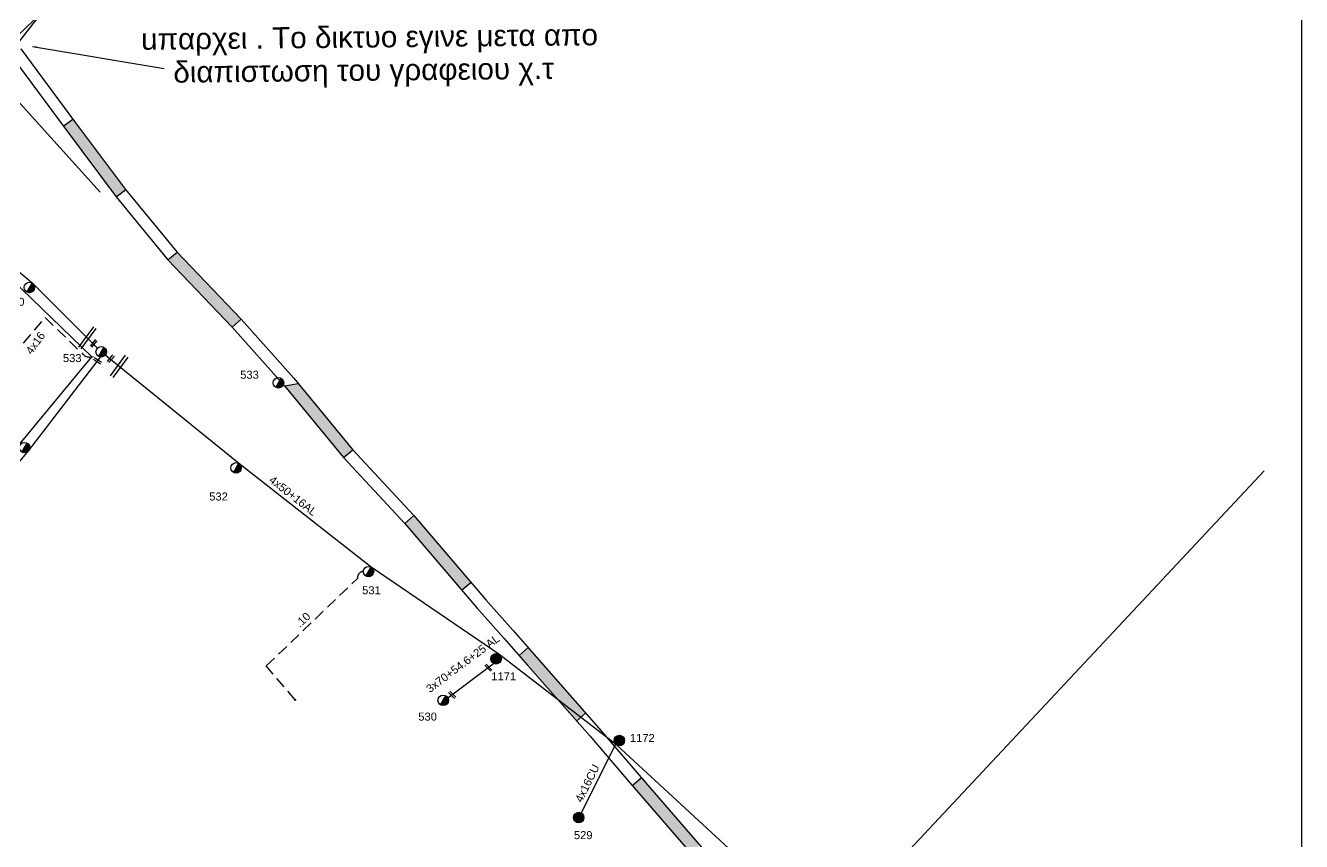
# Model space of a CAD drawing. Header units: millimetres. Extents: x 864 to 3062, y 833 to 2619.
# Drawn here: x 2609.6 to 2896.6, y 1082.6 to 1266.1 of the extents above; entities that cross this region are included whole.
import ezdxf
from ezdxf.enums import TextEntityAlignment as Align

# ---------------------------------------------------------------- set-up
doc = ezdxf.new("R2010")
doc.units = ezdxf.units.MM
doc.linetypes.add('DASHED', pattern=[19.05, 12.7, -6.35])
for name, color, linetype, lineweight in [('.10', 7, 'Continuous', 30), ('3x70+54.6+25 AL', 7, 'SYN_LINE', 30), ('4x16', 7, 'Continuous', 30), ('4x16CU', 7, 'Continuous', 30), ('4x50', 7, 'Continuous', 30), ('4x50+16_5', 7, 'Continuous', 30), ('4x50+16AL', 7, 'Continuous', 30), ('Υπόβαθρο ΔΕΗ', 7, 'Continuous', 30)]:
    doc.layers.add(name, color=color, linetype=linetype, lineweight=lineweight)
for name, color, linetype in [('TEXT ΚΑΛΩΔΙΩΝ', 7, 'Continuous'), ('Επιγραφές - Σχήματα', 7, 'Continuous'), ('Μηχανική τομή', 7, 'Continuous'), ('Στύλος Ξύλινος', 7, 'Continuous'), ('Στύλος Ξύλινος @ 1', 7, 'Continuous'), ('Στύλος ΦΜ', 7, 'Continuous'), ('Στύλος ΦΜ @ 1', 7, 'Continuous'), ('Συνδέσεις', 7, 'Continuous'), ('Τομή', 7, 'Continuous')]:
    doc.layers.add(name, color=color, linetype=linetype)
doc.styles.get("Standard").update_dxf_attribs({"font": 'arial.ttf'})
doc.linetypes.add('SYN_LINE', pattern='A,0.5,-0.0001,["/\\/\\/\\/",Standard,S=0.1,R=0,X=0,Y=-0.05],-0.25', length=0.7501)
doc.dimstyles.new('ISO-25', dxfattribs={"dimtxt": 2.5, "dimasz": 2.5, "dimexe": 1.25, "dimexo": 0.625, "dimtad": 1, "dimtxsty": 'Standard', "dimcen": 2.5, "dimadec": 0, "dimazin": 0, "dimtfac": 1, "dimtmove": 0, "dimatfit": 3, "dimfxl": 1, "dimarcsym": 0})

# ---------------------------------------------------------------- blocks, each defined once
blk = doc.blocks.new('ΥΠΑΡΧΩΝ ΤΣΙΜΕΝΤΕΝΙΟΣ ΣΤΥΛΟΣ')
at = {"layer": 'Στύλος ΦΜ'}
blk.add_hatch(color=7, dxfattribs=at).paths.add_polyline_path([(-1.29, -2.28, 0.574793), (2.62, 0, 0.268822), (1.3, 2.27)])
at = {"layer": 'Στύλος ΦΜ', "color": 7}
blk.add_line((-1.29, -2.28), (1.3, 2.27), dxfattribs=at)
blk.add_circle((0, 0), 2.62, dxfattribs=at)
at = {"layer": 'Στύλος ΦΜ', "flags": 4}
for tag, p in [('ΤΥΠΟΣ', (-4.91, 3.03)), ('ΑΡΙΘΜΟΣ', (-4.68, 8.05))]:
    blk.add_attdef(tag, p, '', height=4, dxfattribs=at)
blk = doc.blocks.new('ΥΠΑΡΧΩΝ ΞΥΛΙΝΟΣ ΣΤΥΛΟΣ')
at = {"layer": 'Στύλος Ξύλινος'}
h = blk.add_hatch(color=7, dxfattribs=at)
h.paths.add_polyline_path([(-2.62, 0, 0.270008), (-1.29, -2.28), (1.3, 2.27, 0.576266)])
h.paths.add_polyline_path([(-1.29, -2.28, 0.574793), (2.62, 0, 0.268822), (1.3, 2.27)])
at = {"layer": 'Στύλος Ξύλινος', "color": 7}
blk.add_line((-1.29, -2.28), (1.3, 2.27), dxfattribs=at)
blk.add_circle((0, 0), 2.62, dxfattribs=at)
at = {"layer": 'Στύλος Ξύλινος', "flags": 4}
for tag, p in [('ΑΡΙΘΜΟΣ', (-4.91, 8.6)), ('ΤΥΠΟΣ', (-4.85, 3.39))]:
    blk.add_attdef(tag, p, '', height=4, dxfattribs=at)
blk = doc.blocks.new('ΜΗΧΑΝΙΚΗ ΤΟΜΗ')
at = {"layer": 'Μηχανική τομή', "ltscale": 40}
for p, q in [((-1.9, 0.8), (5.7, 0.8)), ((-1.9, -0.8), (5.7, -0.8))]:
    blk.add_line(p, q, dxfattribs=at)
blk = doc.blocks.new('ΤΟΜΗ')
at = {"layer": 'Τομή', "ltscale": 40}
for p, q in [((-5.7, 0), (17.1, 0)), ((-5.7, -2.8), (17.1, -2.8))]:
    blk.add_line(p, q, dxfattribs=at)
blk = doc.blocks.new('_ΣΥΝΔΕΣΗ')
at = {"layer": 'Συνδέσεις', "linetype": 'SYN_LINE', "ltscale": 40}
blk.add_hatch(color=256, dxfattribs=at).paths.add_polyline_path([(0.5, 0, 1), (-0.5, 0, 1)])
at = {"layer": 'Συνδέσεις'}
blk.add_circle((0, 0), 0.5, dxfattribs=at)

msp = doc.modelspace()

# ---------------------------------------------------------------- hatches: boundary and pattern name
at = {"layer": 'Υπόβαθρο ΔΕΗ', "lineweight": -3}
h = msp.add_hatch(color=256, dxfattribs=at)
h.paths.add_polyline_path([(2364.26, 1480.7), (2373.13, 1472.34), (2374.99, 1474.31), (2366.13, 1482.67), (2359.8, 1488.72), (2357.93, 1486.76)])
h.paths.add_polyline_path([(2389.14, 1461.78), (2388.28, 1462.53), (2386.5, 1460.5), (2387.35, 1459.75), (2402.08, 1446.65), (2402.21, 1446.53), (2404.04, 1448.52), (2403.89, 1448.65)])
h.paths.add_polyline_path([(2419.57, 1434.51), (2417.8, 1436.07), (2416.01, 1434.04), (2417.77, 1432.49), (2427.48, 1423.68), (2431.95, 1419.67), (2434.14, 1421.36), (2433.72, 1421.71), (2429.29, 1425.69)])
h.paths.add_polyline_path([(2448.68, 1408.51), (2448.64, 1408.55), (2446.89, 1406.49), (2461.18, 1393.29), (2463.01, 1395.28)])
h.paths.add_polyline_path([(2477.28, 1382.08), (2475.43, 1380.11), (2488.95, 1368.08), (2490.44, 1366.77), (2492.22, 1368.8), (2490.74, 1370.11)])
h.paths.add_polyline_path([(2519.06, 1341.56), (2520.11, 1340.56), (2521.91, 1342.59), (2520.88, 1343.55), (2506.81, 1355.98), (2505.02, 1353.95)])
h.paths.add_polyline_path([(2548.94, 1314.3), (2549.92, 1313.44), (2551.71, 1315.47), (2550.72, 1316.34), (2538.51, 1326.88), (2536.09, 1329.17), (2534.23, 1327.21), (2536.7, 1324.87)])
h.paths.add_polyline_path([(2578.64, 1287.97), (2580.56, 1289.87), (2580.5, 1289.93), (2566.69, 1302.24), (2565.46, 1303.33), (2563.67, 1301.3), (2564.9, 1300.22)])
h.paths.add_polyline_path([(2606.48, 1259.19), (2608.55, 1260.93), (2595.94, 1274.3), (2594.61, 1275.65), (2592.69, 1273.75), (2593.99, 1272.42)])
h.paths.add_polyline_path([(2620.65, 1244.57), (2620.25, 1245.1), (2618.08, 1243.5), (2618.48, 1242.95), (2629.99, 1227.62), (2632.16, 1229.24)])
h.paths.add_polyline_path([(2643.72, 1215.14), (2641.62, 1213.42), (2656.1, 1198.27), (2658.11, 1200.07), (2658.08, 1200.1)])
h = msp.add_hatch(color=256, dxfattribs=at)
h.paths.add_polyline_path([(2774.62, 1067.48), (2772.65, 1065.63), (2785.49, 1050.73), (2787.54, 1052.5)])
h.paths.add_polyline_path([(2759.55, 1079.59), (2761.11, 1081.91), (2748.11, 1096.96), (2746.07, 1095.19)])
h.paths.add_polyline_path([(2724.55, 1124.05), (2722.66, 1126.22), (2720.62, 1124.44), (2722.51, 1122.27), (2733.55, 1109.7), (2735.59, 1111.49)])
h.paths.add_polyline_path([(2707.69, 1139.15), (2709.75, 1140.9), (2696.96, 1155.9), (2696.92, 1155.94), (2694.94, 1154.1)])
h.paths.add_polyline_path([(2670.93, 1185.64), (2667.88, 1185.09), (2681.13, 1168.97), (2683.23, 1170.69), (2683.17, 1170.75)])

# ---------------------------------------------------------------- linework, layer by layer
at = {"layer": '.10', "color": 1, "linetype": 'DASHED', "lineweight": -3, "ltscale": 0.2}
msp.add_lwpolyline([(2670.24, 1114.47), (2663.76, 1122.09), (2684.29, 1141.79, -0.422493), (2685.57, 1143.36, -5.145171)], format="xyb", dxfattribs=at)
at = {"layer": '3x70+54.6+25 AL', "color": 1, "linetype": 'SYN_LINE', "lineweight": -3, "ltscale": 15}
for points in [[(2604.54, 1257.9), (2624.78, 1283.82), (2653.69, 1312.09), (2683.97, 1339.41), (2710.34, 1362.74), (2736.09, 1386.5), (2760.66, 1407.38), (2783.89, 1426.82), (2810.77, 1448.4)], [(2704.57, 1114.94), (2714.88, 1122.68)]]:
    msp.add_lwpolyline(points, dxfattribs=at)
at = {"layer": '4x16', "color": 85, "linetype": 'DASHED', "lineweight": -3, "ltscale": 0.2}
msp.add_lwpolyline([(2604.19, 1188.91), (2614.02, 1200.44), (2622.56, 1192.18, 0.402039), (2625.6, 1192.17, 1.428835)], format="xyb", dxfattribs=at)
at = {"layer": '4x16CU', "color": 1, "linetype": 'SYN_LINE', "lineweight": -3, "ltscale": 15}
msp.add_lwpolyline([(2742.33, 1104.48), (2734.62, 1089.01)], dxfattribs=at)
at = {"layer": '4x50', "color": 30, "lineweight": -3, "ltscale": 0.2}
msp.add_lwpolyline([(2597.23, 1219.97), (2611.06, 1208.25), (2625.79, 1193.58)], dxfattribs=at)
at = {"layer": '4x50+16_5', "color": 85, "lineweight": -3, "ltscale": 0.2}
msp.add_lwpolyline([(2566.25, 1117.85), (2589.5, 1145.63), (2610.34, 1170.53), (2626.43, 1191.58)], dxfattribs=at)
at = {"layer": '4x50+16AL', "color": 1, "lineweight": -3, "ltscale": 0.2}
msp.add_lwpolyline([(2769.66, 1079.33), (2742.6, 1104.28), (2716.05, 1124.72), (2687.34, 1144.34), (2657.54, 1167.67), (2627.54, 1192)], dxfattribs=at)
at = {"layer": 'Υπόβαθρο ΔΕΗ', "lineweight": -3}
msp.add_lwpolyline([(895.62, 1848.12), (2896.63, 1848.12), (2896.63, 844.79), (895.62, 844.79)], close=True, dxfattribs=at)
for points in [[(2820.35, 1453.25), (2760.4, 1404.05), (2726.89, 1374.95), (2700.97, 1351.06), (2661.06, 1314.92), (2600.66, 1257.09), (2626.36, 1228.66)], [(2608.55, 1260.93), (2620.65, 1244.57), (2632.12, 1229.29), (2643.65, 1215.22), (2658.08, 1200.1), (2669.93, 1186.85), (2683.17, 1170.75), (2696.96, 1155.9), (2713.12, 1136.94), (2719.3, 1130.07), (2724.55, 1124.05), (2738.56, 1108.11), (2747.64, 1097.51), (2761.55, 1081.4), (2774.16, 1068.02), (2795.1, 1043.73), (2813.61, 1019.72), (2836.68, 988.71), (2847.86, 972.69), (2862.36, 948.75), (2874.42, 926.6), (2881.61, 909.15), (2889.12, 885.36), (2889.7, 881.52)], [(2606.48, 1259.19), (2618.48, 1242.95), (2629.99, 1227.62), (2641.62, 1213.42), (2656.1, 1198.27), (2667.88, 1185.09), (2681.13, 1168.97), (2694.94, 1154.1), (2711.09, 1135.16), (2717.28, 1128.28), (2722.51, 1122.27), (2736.51, 1106.34), (2745.59, 1095.74), (2759.55, 1079.59), (2772.15, 1066.21), (2793, 1042.02), (2811.45, 1018.09), (2834.49, 987.13), (2845.59, 971.22), (2860.02, 947.4), (2871.97, 925.44), (2879.06, 908.22), (2886.48, 884.75), (2886.99, 881.36)], [(2618.08, 1243.5), (2620.25, 1245.1)], [(2629.99, 1227.62), (2632.16, 1229.24)], [(2552.27, 1104.24), (2607, 1170.44), (2624.53, 1191.66), (2597.32, 1217.88), (2584.73, 1202.92)], [(2641.62, 1213.42), (2643.71, 1215.14)], [(2656.1, 1198.27), (2658.11, 1200.07)], [(2667.88, 1185.09), (2670.93, 1185.64)], [(2681.13, 1168.97), (2683.22, 1170.69)], [(2888.2, 1165.95), (2794.3, 1065.62), (2826.27, 1030.28), (2840.96, 1011.64), (2860.99, 984.15), (2869.61, 970.27), (2876.79, 957.13), (2882.41, 945.53), (2886.74, 933.38), (2888.33, 928.45)], [(2694.94, 1154.1), (2696.92, 1155.94)], [(2707.69, 1139.15), (2709.75, 1140.9)], [(2720.62, 1124.44), (2722.66, 1126.22)], [(2733.55, 1109.7), (2735.59, 1111.49)], [(2746.07, 1095.19), (2748.11, 1096.96)]]:
    msp.add_lwpolyline(points, dxfattribs=at)

# ---------------------------------------------------------------- block references
at = {"layer": 'Μηχανική τομή', "lineweight": -3, "xscale": 0.2499999999999467, "yscale": 0.2499999999999467, "zscale": 0.4999999999999997}
for p, rotation in [((2624.64, 1194.28), 50.48280547692338), ((2625.4, 1191.03), 326.1131013982638), ((2628.52, 1190.83), 50.48280547692338), ((2714.05, 1121.37), 134.4519978221392), ((2705.9, 1115.25), 134.4519978221392)]:
    msp.add_blockref('ΜΗΧΑΝΙΚΗ ΤΟΜΗ', p, dxfattribs=dict(at, rotation=rotation))
at = {"layer": 'Στύλος Ξύλινος @ 1', "lineweight": -3, "ltscale": 40}
ref = msp.add_blockref('ΥΠΑΡΧΩΝ ΞΥΛΙΝΟΣ ΣΤΥΛΟΣ', (2715.46, 1123.7), dxfattribs=dict(at, xscale=0.4499999999998181, yscale=0.4499999999998181, zscale=0.4499999999998181))
ref.add_attrib('ΤΥΠΟΣ', '1171', (2714.37, 1118.86), dxfattribs={"layer": 'Στύλος Ξύλινος', "height": 1.8, "flags": 4})
ref = msp.add_blockref('ΥΠΑΡΧΩΝ ΞΥΛΙΝΟΣ ΣΤΥΛΟΣ', (2743.18, 1105.31), dxfattribs=dict(at, xscale=0.4499999999998181, yscale=0.4499999999998181, zscale=0.4499999999998181))
ref.add_attrib('ΤΥΠΟΣ', '1172', (2745.54, 1104.99), dxfattribs={"layer": 'Στύλος Ξύλινος', "height": 1.8, "flags": 4})
ref = msp.add_blockref('ΥΠΑΡΧΩΝ ΞΥΛΙΝΟΣ ΣΤΥΛΟΣ', (2734.04, 1087.99), dxfattribs=dict(at, xscale=0.4499999999998181, yscale=0.4499999999998181, zscale=0.4499999999998181))
ref.add_attrib('ΤΥΠΟΣ', '529', (2732.95, 1083.14), dxfattribs={"layer": 'Στύλος Ξύλινος', "height": 1.8, "flags": 4})
at = {"layer": 'Στύλος ΦΜ @ 1', "lineweight": -3, "ltscale": 40}
ref = msp.add_blockref('ΥΠΑΡΧΩΝ ΤΣΙΜΕΝΤΕΝΙΟΣ ΣΤΥΛΟΣ', (2610.47, 1207.23), dxfattribs=dict(at, xscale=0.449999999999818, yscale=0.449999999999818, zscale=0.449999999999818))
ref.add_attrib('ΤΥΠΟΣ', '560', (2605.17, 1203.1), dxfattribs={"layer": 'Στύλος ΦΜ', "height": 1.8, "flags": 4})
ref = msp.add_blockref('ΥΠΑΡΧΩΝ ΤΣΙΜΕΝΤΕΝΙΟΣ ΣΤΥΛΟΣ', (2626.62, 1192.75), dxfattribs=dict(at, xscale=0.4499999999998181, yscale=0.4499999999998181, zscale=0.4499999999998181))
ref.add_attrib('ΤΥΠΟΣ', '533', (2618.01, 1190.44), dxfattribs={"layer": 'Στύλος ΦΜ', "height": 1.8, "flags": 4})
ref = msp.add_blockref('ΥΠΑΡΧΩΝ ΤΣΙΜΕΝΤΕΝΙΟΣ ΣΤΥΛΟΣ', (2666.5, 1185.78), dxfattribs=dict(at, xscale=0.449999999999818, yscale=0.449999999999818, zscale=0.449999999999818))
ref.add_attrib('ΤΥΠΟΣ', '533', (2657.88, 1186.7), dxfattribs={"layer": 'Στύλος ΦΜ', "height": 1.8, "flags": 4})
at = {"layer": 'Στύλος ΦΜ @ 1', "lineweight": -3, "ltscale": 40, "xscale": 0.4499999999998181, "yscale": 0.4499999999998181, "zscale": 0.4499999999998181}
msp.add_blockref('ΥΠΑΡΧΩΝ ΤΣΙΜΕΝΤΕΝΙΟΣ ΣΤΥΛΟΣ', (2609.37, 1171.21), dxfattribs=at)
at = {"layer": 'Στύλος ΦΜ @ 1', "lineweight": -3, "ltscale": 40}
ref = msp.add_blockref('ΥΠΑΡΧΩΝ ΤΣΙΜΕΝΤΕΝΙΟΣ ΣΤΥΛΟΣ', (2656.96, 1166.65), dxfattribs=dict(at, xscale=0.449999999999818, yscale=0.449999999999818, zscale=0.449999999999818))
ref.add_attrib('ΤΥΠΟΣ', '532', (2650.92, 1159.31), dxfattribs={"layer": 'Στύλος ΦΜ', "height": 1.8, "flags": 4})
ref = msp.add_blockref('ΥΠΑΡΧΩΝ ΤΣΙΜΕΝΤΕΝΙΟΣ ΣΤΥΛΟΣ', (2686.75, 1143.32), dxfattribs=dict(at, xscale=0.449999999999818, yscale=0.449999999999818, zscale=0.449999999999818))
ref.add_attrib('ΤΥΠΟΣ', '531', (2685.32, 1138.22), dxfattribs={"layer": 'Στύλος ΦΜ', "height": 1.8, "flags": 4})
ref = msp.add_blockref('ΥΠΑΡΧΩΝ ΤΣΙΜΕΝΤΕΝΙΟΣ ΣΤΥΛΟΣ', (2703.55, 1114.36), dxfattribs=dict(at, xscale=0.449999999999818, yscale=0.449999999999818, zscale=0.449999999999818))
ref.add_attrib('ΤΥΠΟΣ', '530', (2697.95, 1109.8), dxfattribs={"layer": 'Στύλος ΦΜ', "height": 1.8, "flags": 4})
at = {"layer": 'Συνδέσεις', "lineweight": -3, "xscale": 0.25, "yscale": 0.25, "zscale": 0.25}
msp.add_blockref('_ΣΥΝΔΕΣΗ', (2670.24, 1114.47), dxfattribs=at)
at = {"layer": 'Τομή', "lineweight": -3, "xscale": 0.2499999999999996, "yscale": 0.2499999999999996, "zscale": 0.2499999999999996, "rotation": 53.64867218581642}
for p in [(2622.41, 1194.96), (2629.57, 1188.52)]:
    msp.add_blockref('ΤΟΜΗ', p, dxfattribs=at)

# ---------------------------------------------------------------- texts
at = {"layer": 'TEXT ΚΑΛΩΔΙΩΝ', "color": 1, "linetype": 'Continuous', "lineweight": -3, "ltscale": 0.2}
for s, p in [('uπαρχει . Το δικτυο εγινε μετα απο ', (2687.9, 1263.6)), ('διαπιστωση του γραφειου χ.τ', (2685.64, 1256.11))]:
    msp.add_text(s, height=4.7764, rotation=0.5805, dxfattribs=at).set_placement(p, align=Align.MIDDLE_CENTER)
at = {"layer": 'TEXT ΚΑΛΩΔΙΩΝ', "linetype": 'Continuous', "lineweight": -3, "ltscale": 0.2}
for s, rotation, p in [('4x16', 54.3314, (2611.81, 1194.73)), ('4x50+16AL', 321.9423, (2669.79, 1160.36)), ('.10', 43.803, (2671.99, 1132.48)), ('3x70+54.6+25 AL', 36.89, (2707.96, 1122.64)), ('4x16CU', 63.5178, (2735.95, 1095.71))]:
    msp.add_text(s, height=1.8, rotation=rotation, dxfattribs=at).set_placement(p, align=Align.MIDDLE_CENTER)

# ---------------------------------------------------------------- leaders
at = {"layer": 'Επιγραφές - Σχήματα', "color": 1, "lineweight": -3, "ltscale": 40}
msp.add_leader([(2611.18, 1261.44), (2640.82, 1256.5)], dimstyle='ISO-25', override={"dimasz": 1, "dimtad": 0}, dxfattribs=at)

doc.saveas('drawing.dxf')
